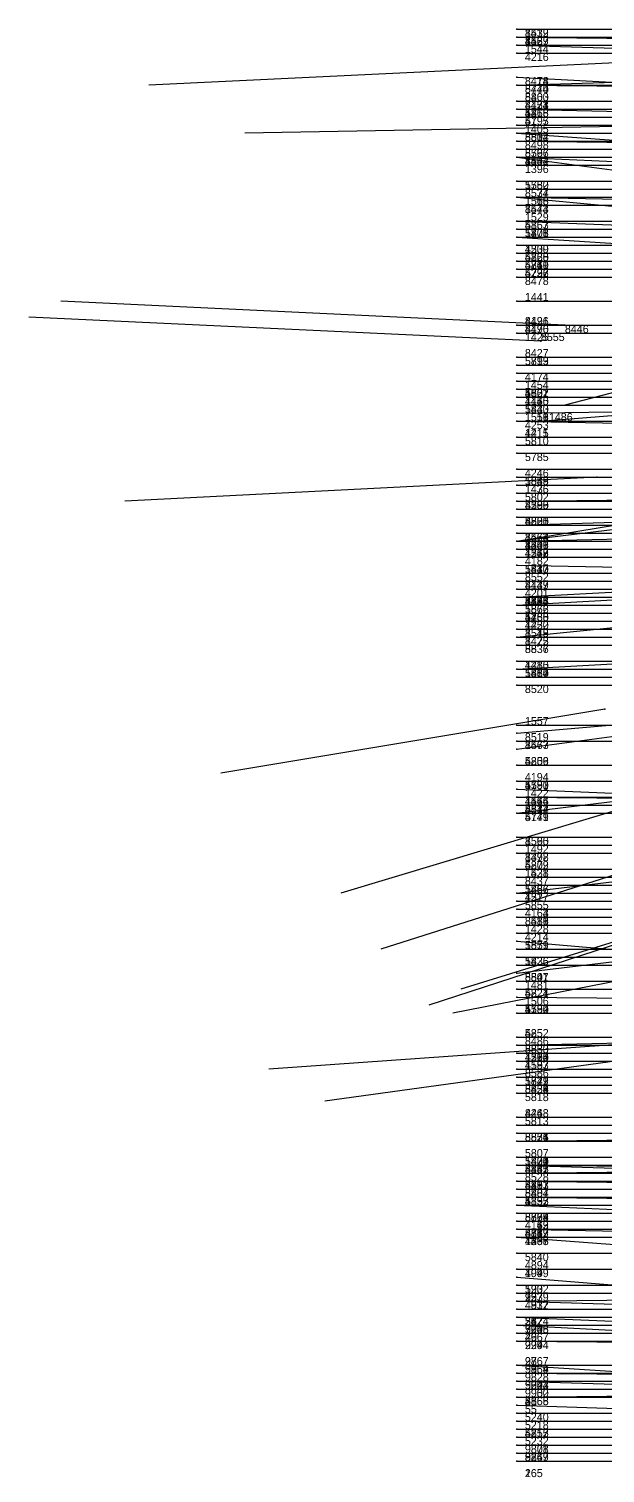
# Model space of a CAD drawing. Extents: x -0.07 to 1.1, y -0.07 to 1.1.
# Drawn here: x -0.061 to 0.011, y 0.2265 to 0.407 of the extents above; entities that cross this region are included whole.
import ezdxf

# ---------------------------------------------------------------- set-up
doc = ezdxf.new("R2010")
doc.units = 0
for name, color, linetype in [('Facilities', 3, 'CONTINUOUS'), ('Normals', 1, 'CONTINUOUS'), ('Source_points', 5, 'CONTINUOUS'), ('Text', 3, 'CONTINUOUS')]:
    doc.layers.add(name, color=color, linetype=linetype)

msp = doc.modelspace()

# ---------------------------------------------------------------- linework, layer by layer
at = {"layer": 'Facilities', "color": 3}
for p in [(0, 0.407, 0.138), (0, 0.406, 0.103), (0, 0.406, 0.991), (0, 0.405, 0.068), (0, 0.405, 0.113), (0, 0.405, 0.288), (0, 0.405, 0.857), (0, 0.404, 0.401), (0, 0.401, 0.976), (0, 0.4, 0.564), (0, 0.4, 0.953), (0, 0.4, 0.927), (0, 0.398, 0.277), (0, 0.398, 0.418), (0, 0.398, 0.711), (0, 0.398, 0.891), (0, 0.397, 0.74), (0, 0.397, 0.986), (0, 0.396, 0.248), (0, 0.396, 0.471), (0, 0.396, 0.488), (0, 0.395, 0.727), (0, 0.394, 0.054), (0, 0.394, 0.531), (0, 0.393, 0.623), (0, 0.393, 1), (0, 0.392, 0.793), (0, 0.391, 0.035), (0, 0.391, 0.579), (0, 0.391, 0.978), (0, 0.391, 0.818), (0, 0.39, 0.119), (0, 0.39, 0.438), (0, 0.388, 0.187), (0, 0.387, 0.561), (0, 0.387, 0.996), (0, 0.386, 0.006), (0, 0.386, 0.189), (0, 0.386, 0.931), (0, 0.385, 0.157), (0, 0.385, 0.776), (0, 0.383, 0.062), (0, 0.383, 0.264), (0, 0.383, 0.604), (0, 0.382, 0.637), (0, 0.382, 0.602), (0, 0.381, 0.037), (0, 0.381, 0.722), (0, 0.38, 0.227), (0, 0.379, 0.495), (0, 0.379, 0.396), (0, 0.378, 0.494), (0, 0.378, 0.377), (0, 0.378, 0.598), (0, 0.378, 0.752), (0, 0.378, 0.716), (0, 0.377, 0.488), (0, 0.377, 0.357), (0, 0.377, 0.562), (0, 0.376, 0.777), (0, 0.373, 0.199), (0, 0.37, 0.311), (0, 0.37, 0.355), (0, 0.37, 0.838), (0, 0.37, 0.797), (0, 0.369, 0.216), (0.006, 0.37, 1), (0.003, 0.368, 1), (0, 0.366, 0.739), (0, 0.366, 0.808), (0, 0.365, 0.681), (0, 0.364, 0.492), (0, 0.363, 0.239), (0, 0.362, 0.159), (0, 0.362, 0.547), (0, 0.361, 0.141), (0, 0.361, 0.392), (0, 0.361, 0.505), (0, 0.36, 0.402), (0, 0.36, 0.583), (0, 0.359, 0.017), (0, 0.358, 0.192), (0, 0.358, 0.078), (0, 0.358, 0.229), (0, 0.358, 0.475), (0.003, 0.358), (0, 0.356, 0.091), (0, 0.356, 0.375), (0, 0.355, 0.524), (0, 0.354, 0.576), (0, 0.352, 0.278), (0, 0.351, 0.18), (0.01, 0.351, 1), (0, 0.35, 0.216), (0, 0.35, 0.608), (0, 0.349, 0.177), (0, 0.348, 0.653), (0, 0.348, 0.925), (0, 0.347, 0.439), (0, 0.347, 0.475), (0, 0.346, 0.262), (0, 0.345, 0.599), (0, 0.345, 0.931), (0, 0.344, 0.875), (0, 0.343, 0.014), (0, 0.343, 0.019), (0, 0.343, 0.322), (0, 0.343, 0.969), (0, 0.342, 0.103), (0, 0.342, 0.346), (0, 0.342, 0.384), (0, 0.341, 0.408), (0, 0.341, 0.382), (0, 0.34, 0.068), (0, 0.339, 0.244), (0, 0.339, 0.698), (0, 0.338, 0.853), (0, 0.337, 0.258), (0, 0.337, 0.902), (0, 0.336, 0.05), (0, 0.336, 0.235), (0, 0.336, 0.278), (0, 0.336, 0.484), (0, 0.336, 0.598), (0, 0.336, 0.79), (0, 0.335, 0.034), (0, 0.335, 0.64), (0, 0.335, 0.645), (0, 0.335, 0.794), (0, 0.334, 0.476), (0, 0.333, 0.093), (0, 0.333, 0.245), (0, 0.333, 0.419), (0, 0.333, 0.707), (0, 0.332, 0.427), (0, 0.332, 0.793), (0, 0.331, 0.031), (0, 0.331, 0.173), (0, 0.33, 0.636), (0, 0.33, 0.876), (0, 0.33, 0.804), (0, 0.328, 0.321), (0, 0.327, 0.097), (0, 0.327, 0.042), (0, 0.327, 0.633), (0, 0.326, 0.204), (0, 0.325, 0.786), (0.011, 0.322, 1), (0, 0.32, 0.179), (0, 0.319, 0.95), (0, 0.318, 0.118), (0, 0.317, 0.964), (0, 0.315, 0.453), (0, 0.315, 0.65), (0, 0.313, 0.384), (0, 0.313, 0.427), (0, 0.313, 0.712), (0, 0.312, 0.05), (0, 0.311, 0.068), (0, 0.311, 0.348), (0, 0.31, 0.164), (0, 0.31, 0.098), (0, 0.31, 0.31), (0, 0.31, 0.676), (0, 0.309, 0.376), (0, 0.309, 0.561), (0, 0.309, 0.97), (0, 0.309, 0.789), (0, 0.306, 0.814), (0, 0.305, 0.134), (0, 0.304, 0.168), (0, 0.304, 0.179), (0, 0.304, 0.772), (0, 0.302, 0.368), (0, 0.302, 0.519), (0, 0.301, 0.094), (0, 0.301, 0.092), (0, 0.3, 0.839), (0, 0.299, 0.003), (0, 0.299, 0.7), (0, 0.298, 0.184), (0, 0.298, 0.449), (0, 0.297, 0.268), (0, 0.297, 0.641), (0, 0.296, 0.468), (0, 0.296, 0.831), (0, 0.296, 0.825), (0, 0.295, 0.249), (0, 0.295, 0.796), (0, 0.294, 0.282), (0, 0.293, 0.042), (0, 0.292, 0.55), (0, 0.291, 0.188), (0, 0.29, 0.627), (0, 0.289, 0.988), (0, 0.288, 0.136), (0, 0.288, 0.572), (0, 0.287, 0.439), (0, 0.287, 0.522), (0, 0.286, 0.064), (0, 0.285, 0.107), (0, 0.285, 0.447), (0, 0.284, 0.692), (0, 0.281, 0.479), (0, 0.281, 0.677), (0, 0.28, 0.887), (0, 0.28, 0.945), (0, 0.279, 0.062), (0, 0.279, 0.329), (0, 0.279, 0.399), (0, 0.279, 0.563), (0, 0.278, 0.402), (0, 0.277, 0.187), (0, 0.277, 0.441), (0, 0.276, 0.065), (0, 0.276, 0.822), (0, 0.275, 0.751), (0, 0.275, 0.617), (0, 0.275, 0.524), (0, 0.275, 0.622), (0, 0.274, 0.526), (0, 0.274, 0.619), (0, 0.274, 0.834), (0, 0.274, 0.891), (0, 0.271, 0.309), (0, 0.271, 0.885), (0, 0.27, 0.693), (0, 0.269, 0.607), (0, 0.268, 0.556), (0, 0.268, 0.937), (0, 0.266, 0.57), (0, 0.266, 0.65), (0, 0.265, 0.043), (0, 0.265, 0.068), (0, 0.265, 0.408), (0, 0.265, 0.596), (0, 0.265, 0.587), (0, 0.265, 0.884), (0, 0.264, 0.685), (0, 0.264, 0.953), (0, 0.263, 0.296), (0, 0.263, 0.34), (0, 0.263, 0.964), (0, 0.262, 0.55), (0, 0.261, 0.598), (0, 0.261, 0.594), (0, 0.261, 0.966), (0, 0.26, 0.033), (0, 0.26, 0.398), (0, 0.259, 0.56), (0, 0.259, 0.587), (0, 0.258, 0.483), (0, 0.258, 0.31), (0, 0.258, 0.291), (0, 0.258, 0.838), (0, 0.257, 0.637), (0, 0.257, 0.688), (0, 0.257, 0.916), (0, 0.256, 0.021), (0, 0.256, 0.2), (0, 0.256, 0.474), (0, 0.256, 0.433), (0, 0.254, 0.653), (0, 0.252, 0.459), (0, 0.252, 0.432), (0, 0.251, 0.008), (0, 0.25, 0.121), (0, 0.249, 0.191), (0, 0.249, 0.69), (0, 0.248, 0.045), (0, 0.248, 0.906), (0, 0.247, 0.31), (0, 0.247, 0.283), (0, 0.246, 0.05), (0, 0.246, 0.222), (0, 0.246, 0.147), (0, 0.245, 0.038), (0, 0.245, 0.712), (0, 0.245, 0.706), (0, 0.245, 0.876), (0, 0.244, 0.578), (0, 0.244, 0.806), (0, 0.243, 0.108), (0, 0.243, 0.083), (0, 0.243, 0.37), (0, 0.243, 0.928), (0, 0.24, 0.046), (0, 0.24, 0.779), (0, 0.239, 0.627), (0, 0.239, 0.916), (0, 0.239, 0.925), (0, 0.239, 0.803), (0, 0.238, 0.288), (0, 0.238, 0.754), (0, 0.238, 0.964), (0, 0.237, 0.901), (0, 0.236, 0.283), (0, 0.236, 0.747), (0, 0.236, 0.908), (0, 0.235, 0.038), (0, 0.234, 0.183), (0, 0.233, 0.615), (0, 0.232, 0.393), (0, 0.232, 0.557), (0, 0.232, 0.648), (0, 0.231, 0.569), (0, 0.23, 0.601), (0, 0.23, 0.766), (0, 0.23, 0.919), (0, 0.229, 0.84), (0, 0.228, 0.194), (0, 0.228, 0.717)]:
    msp.add_point(p, dxfattribs=at)
at = {"layer": 'Normals', "color": 1}
for p, q in [((0, 0.407, 0.138), (0.1, 0.407, 0.138)), ((0, 0.406, 0.103), (0.1, 0.406, 0.103)), ((0, 0.406, 0.991), (0.085, 0.405, 0.938)), ((0, 0.405, 0.068), (0.098, 0.402, 0.088)), ((0, 0.405, 0.113), (0.1, 0.405, 0.113)), ((0, 0.405, 0.288), (0.1, 0.405, 0.288)), ((0, 0.405, 0.857), (0.1, 0.405, 0.857)), ((0.017, 0.403, 1), (-0.046, 0.4, 1.078)), ((0, 0.404, 0.401), (0.1, 0.404, 0.401)), ((0, 0.4, 0.927), (0.099, 0.403, 0.916)), ((0, 0.401, 0.976), (0.093, 0.396, 0.938)), ((0, 0.4, 0.564), (0.1, 0.4, 0.564)), ((0, 0.4, 0.953), (0.097, 0.399, 0.928)), ((0, 0.398, 0.277), (0.1, 0.398, 0.277)), ((0, 0.398, 0.418), (0.1, 0.398, 0.418)), ((0, 0.398, 0.711), (0.1, 0.398, 0.711)), ((0, 0.398, 0.891), (0.1, 0.398, 0.891)), ((0, 0.397, 0.74), (0.1, 0.397, 0.74)), ((0, 0.397, 0.986), (0.084, 0.395, 0.932)), ((0, 0.396, 0.248), (0.1, 0.396, 0.248)), ((0, 0.396, 0.471), (0.1, 0.396, 0.471)), ((0, 0.396, 0.488), (0.1, 0.396, 0.488)), ((0.024, 0.395, 1), (-0.034, 0.394, 1.082)), ((0, 0.395, 0.727), (0.1, 0.395, 0.727)), ((0, 0.394, 0.054), (0.095, 0.387, 0.085)), ((0, 0.394, 0.531), (0.1, 0.394, 0.531)), ((0, 0.393, 0.623), (0.1, 0.393, 0.623)), ((0, 0.393, 1), (0.077, 0.392, 0.936)), ((0, 0.392, 0.793), (0.1, 0.392, 0.793)), ((0, 0.391, 0.035), (0.089, 0.379, 0.079)), ((0, 0.391, 0.579), (0.1, 0.391, 0.579)), ((0, 0.391, 0.978), (0.09, 0.387, 0.935)), ((0, 0.391, 0.818), (0.1, 0.391, 0.818)), ((0, 0.39, 0.119), (0.1, 0.39, 0.119)), ((0, 0.39, 0.438), (0.1, 0.39, 0.438)), ((0, 0.388, 0.187), (0.1, 0.388, 0.187)), ((0, 0.387, 0.561), (0.1, 0.387, 0.561)), ((0, 0.387, 0.996), (0.074, 0.387, 0.929)), ((0, 0.386, 0.006), (0.073, 0.379, 0.074)), ((0, 0.386, 0.189), (0.1, 0.386, 0.189)), ((0, 0.386, 0.931), (0.099, 0.384, 0.917)), ((0, 0.385, 0.157), (0.1, 0.385, 0.157)), ((0, 0.385, 0.776), (0.1, 0.385, 0.776)), ((0, 0.383, 0.062), (0.097, 0.379, 0.087)), ((0, 0.383, 0.264), (0.1, 0.383, 0.264)), ((0, 0.383, 0.604), (0.1, 0.383, 0.604)), ((0, 0.382, 0.637), (0.1, 0.382, 0.637)), ((0, 0.382, 0.602), (0.1, 0.382, 0.602)), ((0, 0.381, 0.037), (0.092, 0.375, 0.074)), ((0, 0.381, 0.722), (0.1, 0.381, 0.722)), ((0, 0.38, 0.227), (0.1, 0.38, 0.227)), ((0, 0.379, 0.495), (0.1, 0.379, 0.495)), ((0, 0.379, 0.396), (0.1, 0.379, 0.396)), ((0, 0.378, 0.494), (0.1, 0.378, 0.494)), ((0, 0.378, 0.377), (0.1, 0.378, 0.377)), ((0, 0.378, 0.598), (0.1, 0.378, 0.598)), ((0, 0.378, 0.752), (0.1, 0.378, 0.752)), ((0, 0.378, 0.716), (0.1, 0.378, 0.716)), ((0, 0.377, 0.488), (0.1, 0.377, 0.488)), ((0, 0.377, 0.357), (0.1, 0.377, 0.357)), ((0, 0.377, 0.562), (0.1, 0.377, 0.562)), ((0, 0.376, 0.777), (0.1, 0.376, 0.777)), ((0.006, 0.37, 1), (-0.057, 0.373, 1.078)), ((0, 0.373, 0.199), (0.1, 0.373, 0.199)), ((0.003, 0.368, 1), (-0.061, 0.371, 1.078)), ((0, 0.37, 0.311), (0.1, 0.37, 0.311)), ((0, 0.37, 0.355), (0.1, 0.37, 0.355)), ((0, 0.37, 0.838), (0.1, 0.37, 0.838)), ((0, 0.37, 0.797), (0.1, 0.37, 0.797)), ((0, 0.369, 0.216), (0.1, 0.369, 0.216)), ((0.037, 0.368, 1), (0.006, 0.36, 1.095)), ((0, 0.366, 0.739), (0.1, 0.366, 0.739)), ((0, 0.366, 0.808), (0.1, 0.366, 0.808)), ((0, 0.365, 0.681), (0.1, 0.365, 0.681)), ((0, 0.364, 0.492), (0.1, 0.364, 0.492)), ((0, 0.363, 0.239), (0.1, 0.363, 0.239)), ((0.003, 0.358), (0.068, 0.363, 0.076)), ((0, 0.362, 0.159), (0.1, 0.362, 0.159)), ((0, 0.362, 0.547), (0.1, 0.362, 0.547)), ((0, 0.361, 0.141), (0.1, 0.361, 0.141)), ((0, 0.361, 0.392), (0.1, 0.361, 0.392)), ((0, 0.361, 0.505), (0.1, 0.361, 0.505)), ((0, 0.359, 0.017), (0.081, 0.36, 0.076)), ((0, 0.36, 0.402), (0.1, 0.36, 0.402)), ((0, 0.36, 0.583), (0.1, 0.36, 0.583)), ((0, 0.358, 0.192), (0.1, 0.358, 0.192)), ((0, 0.358, 0.078), (0.099, 0.356, 0.089)), ((0, 0.358, 0.229), (0.1, 0.358, 0.229)), ((0, 0.358, 0.475), (0.1, 0.358, 0.475)), ((0, 0.343, 0.014), (0.08, 0.356, 0.073)), ((0, 0.356, 0.091), (0.1, 0.356, 0.091)), ((0, 0.356, 0.375), (0.1, 0.356, 0.375)), ((0, 0.355, 0.524), (0.1, 0.355, 0.524)), ((0, 0.354, 0.576), (0.1, 0.354, 0.576)), ((0, 0.343, 0.019), (0.082, 0.353, 0.076)), ((0.01, 0.351, 1), (-0.049, 0.348, 1.081)), ((0, 0.352, 0.278), (0.1, 0.352, 0.278)), ((0, 0.351, 0.18), (0.1, 0.351, 0.18)), ((0, 0.35, 0.216), (0.1, 0.35, 0.216)), ((0, 0.35, 0.608), (0.1, 0.35, 0.608)), ((0, 0.349, 0.177), (0.1, 0.349, 0.177)), ((0, 0.348, 0.925), (0.1, 0.349, 0.917)), ((0, 0.348, 0.653), (0.1, 0.348, 0.653)), ((0, 0.345, 0.931), (0.099, 0.348, 0.919)), ((0, 0.347, 0.439), (0.1, 0.347, 0.439)), ((0, 0.347, 0.475), (0.1, 0.347, 0.475)), ((0, 0.346, 0.262), (0.1, 0.346, 0.262)), ((0, 0.345, 0.599), (0.1, 0.345, 0.599)), ((0, 0.343, 0.969), (0.093, 0.345, 0.931)), ((0, 0.344, 0.875), (0.1, 0.344, 0.875)), ((0, 0.343, 0.322), (0.1, 0.343, 0.322)), ((0, 0.342, 0.103), (0.1, 0.342, 0.103)), ((0, 0.342, 0.346), (0.1, 0.342, 0.346)), ((0, 0.342, 0.384), (0.1, 0.342, 0.384)), ((0, 0.336, 0.05), (0.094, 0.341, 0.083)), ((0, 0.341, 0.408), (0.1, 0.341, 0.408)), ((0, 0.341, 0.382), (0.1, 0.341, 0.382)), ((0, 0.34, 0.068), (0.099, 0.338, 0.084)), ((0, 0.331, 0.031), (0.09, 0.34, 0.073)), ((0, 0.335, 0.034), (0.091, 0.34, 0.075)), ((0, 0.339, 0.244), (0.1, 0.339, 0.244)), ((0, 0.339, 0.698), (0.1, 0.339, 0.698)), ((0, 0.338, 0.853), (0.1, 0.338, 0.853)), ((0, 0.337, 0.258), (0.1, 0.337, 0.258)), ((0, 0.337, 0.902), (0.1, 0.337, 0.901)), ((0, 0.336, 0.235), (0.1, 0.336, 0.235)), ((0, 0.336, 0.278), (0.1, 0.336, 0.278)), ((0, 0.336, 0.484), (0.1, 0.336, 0.484)), ((0, 0.336, 0.598), (0.1, 0.336, 0.598)), ((0, 0.336, 0.79), (0.1, 0.336, 0.79)), ((0, 0.335, 0.64), (0.1, 0.335, 0.64)), ((0, 0.335, 0.645), (0.1, 0.335, 0.645)), ((0, 0.335, 0.794), (0.1, 0.335, 0.794)), ((0, 0.334, 0.476), (0.1, 0.334, 0.476)), ((0, 0.333, 0.093), (0.1, 0.333, 0.093)), ((0, 0.333, 0.245), (0.1, 0.333, 0.245)), ((0, 0.333, 0.419), (0.1, 0.333, 0.419)), ((0, 0.333, 0.707), (0.1, 0.333, 0.707)), ((0, 0.327, 0.042), (0.092, 0.332, 0.081)), ((0, 0.332, 0.427), (0.1, 0.332, 0.427)), ((0, 0.332, 0.793), (0.1, 0.332, 0.793)), ((0, 0.331, 0.173), (0.1, 0.331, 0.173)), ((0, 0.33, 0.636), (0.1, 0.33, 0.636)), ((0, 0.33, 0.876), (0.1, 0.33, 0.876)), ((0, 0.33, 0.804), (0.1, 0.33, 0.804)), ((0, 0.317, 0.964), (0.091, 0.329, 0.924)), ((0, 0.328, 0.321), (0.1, 0.328, 0.321)), ((0, 0.327, 0.097), (0.1, 0.327, 0.097)), ((0, 0.327, 0.633), (0.1, 0.327, 0.633)), ((0, 0.319, 0.95), (0.095, 0.327, 0.921)), ((0, 0.326, 0.204), (0.1, 0.326, 0.204)), ((0, 0.325, 0.786), (0.1, 0.325, 0.786)), ((0.011, 0.322, 1), (-0.037, 0.314, 1.088)), ((0, 0.32, 0.179), (0.1, 0.32, 0.179)), ((0, 0.309, 0.97), (0.09, 0.32, 0.927)), ((0, 0.318, 0.118), (0.1, 0.318, 0.118)), ((0, 0.315, 0.453), (0.1, 0.315, 0.453)), ((0, 0.315, 0.65), (0.1, 0.315, 0.65)), ((0, 0.313, 0.384), (0.1, 0.313, 0.384)), ((0, 0.313, 0.427), (0.1, 0.313, 0.427)), ((0, 0.313, 0.712), (0.1, 0.313, 0.712)), ((0.018, 0.311, 1), (-0.022, 0.299, 1.091)), ((0, 0.312, 0.05), (0.095, 0.308, 0.081)), ((0, 0.311, 0.068), (0.099, 0.31, 0.084)), ((0, 0.311, 0.348), (0.1, 0.311, 0.348)), ((0, 0.31, 0.164), (0.1, 0.31, 0.164)), ((0, 0.31, 0.098), (0.1, 0.31, 0.098)), ((0, 0.31, 0.31), (0.1, 0.31, 0.31)), ((0, 0.31, 0.676), (0.1, 0.31, 0.676)), ((0, 0.309, 0.376), (0.1, 0.309, 0.376)), ((0, 0.309, 0.561), (0.1, 0.309, 0.561)), ((0, 0.309, 0.789), (0.1, 0.309, 0.789)), ((0, 0.299, 0.003), (0.068, 0.307, 0.076)), ((0, 0.306, 0.814), (0.1, 0.306, 0.814)), ((0.024, 0.305, 1), (-0.017, 0.292, 1.091)), ((0, 0.305, 0.134), (0.1, 0.305, 0.134)), ((0, 0.304, 0.168), (0.1, 0.304, 0.168)), ((0, 0.304, 0.179), (0.1, 0.304, 0.179)), ((0, 0.304, 0.772), (0.1, 0.304, 0.772)), ((0, 0.302, 0.368), (0.1, 0.302, 0.368)), ((0, 0.302, 0.519), (0.1, 0.302, 0.519)), ((0, 0.301, 0.094), (0.1, 0.301, 0.094)), ((0, 0.301, 0.092), (0.1, 0.301, 0.092)), ((0, 0.3, 0.839), (0.1, 0.3, 0.839)), ((0.029, 0.298, 1), (-0.011, 0.285, 1.09)), ((0.032, 0.299, 1), (-0.007, 0.287, 1.092)), ((0, 0.299, 0.7), (0.1, 0.299, 0.7)), ((0, 0.289, 0.988), (0.085, 0.299, 0.936)), ((0, 0.298, 0.184), (0.1, 0.298, 0.184)), ((0, 0.298, 0.449), (0.1, 0.298, 0.449)), ((0, 0.297, 0.268), (0.1, 0.297, 0.268)), ((0, 0.297, 0.641), (0.1, 0.297, 0.641)), ((0, 0.296, 0.468), (0.1, 0.296, 0.468)), ((0, 0.296, 0.831), (0.1, 0.296, 0.831)), ((0, 0.296, 0.825), (0.1, 0.296, 0.825)), ((0, 0.295, 0.249), (0.1, 0.295, 0.249)), ((0, 0.295, 0.796), (0.1, 0.295, 0.796)), ((0, 0.294, 0.282), (0.1, 0.294, 0.282)), ((0, 0.293, 0.042), (0.092, 0.285, 0.081)), ((0.033, 0.292, 1), (-0.008, 0.284, 1.091)), ((0, 0.292, 0.55), (0.1, 0.292, 0.55)), ((0, 0.291, 0.188), (0.1, 0.291, 0.188)), ((0, 0.29, 0.627), (0.1, 0.29, 0.627)), ((0, 0.288, 0.136), (0.1, 0.288, 0.136)), ((0, 0.288, 0.572), (0.1, 0.288, 0.572)), ((0, 0.287, 0.439), (0.1, 0.287, 0.439)), ((0, 0.287, 0.522), (0.1, 0.287, 0.522)), ((0, 0.286, 0.064), (0.099, 0.285, 0.077)), ((0, 0.285, 0.107), (0.1, 0.285, 0.107)), ((0, 0.285, 0.447), (0.1, 0.285, 0.447)), ((0, 0.284, 0.692), (0.1, 0.284, 0.692)), ((0, 0.28, 0.945), (0.096, 0.282, 0.916)), ((0.026, 0.281, 1), (-0.031, 0.277, 1.082)), ((0.027, 0.28, 1), (-0.024, 0.273, 1.086)), ((0, 0.281, 0.479), (0.1, 0.281, 0.479)), ((0, 0.281, 0.677), (0.1, 0.281, 0.677)), ((0, 0.28, 0.887), (0.1, 0.28, 0.887)), ((0, 0.279, 0.062), (0.099, 0.279, 0.073)), ((0, 0.279, 0.329), (0.1, 0.279, 0.329)), ((0, 0.279, 0.399), (0.1, 0.279, 0.399)), ((0, 0.279, 0.563), (0.1, 0.279, 0.563)), ((0, 0.278, 0.402), (0.1, 0.278, 0.402)), ((0, 0.277, 0.187), (0.1, 0.277, 0.187)), ((0, 0.277, 0.441), (0.1, 0.277, 0.441)), ((0, 0.276, 0.065), (0.099, 0.276, 0.08)), ((0, 0.276, 0.822), (0.1, 0.276, 0.822)), ((0, 0.275, 0.751), (0.1, 0.275, 0.751)), ((0, 0.275, 0.617), (0.1, 0.275, 0.617)), ((0, 0.275, 0.524), (0.1, 0.275, 0.524)), ((0, 0.275, 0.622), (0.1, 0.275, 0.622)), ((0, 0.274, 0.526), (0.1, 0.274, 0.526)), ((0, 0.274, 0.619), (0.1, 0.274, 0.619)), ((0, 0.274, 0.834), (0.1, 0.274, 0.834)), ((0, 0.274, 0.891), (0.1, 0.274, 0.891)), ((0, 0.271, 0.309), (0.1, 0.271, 0.309)), ((0, 0.271, 0.885), (0.1, 0.271, 0.885)), ((0, 0.27, 0.693), (0.1, 0.27, 0.693)), ((0, 0.269, 0.607), (0.1, 0.269, 0.607)), ((0, 0.268, 0.937), (0.096, 0.269, 0.911)), ((0, 0.268, 0.556), (0.1, 0.268, 0.556)), ((0, 0.266, 0.57), (0.1, 0.266, 0.57)), ((0, 0.266, 0.65), (0.1, 0.266, 0.65)), ((0, 0.265, 0.043), (0.094, 0.262, 0.078)), ((0, 0.265, 0.068), (0.099, 0.264, 0.078)), ((0, 0.265, 0.408), (0.1, 0.265, 0.408)), ((0, 0.265, 0.596), (0.1, 0.265, 0.596)), ((0, 0.265, 0.587), (0.1, 0.265, 0.587)), ((0, 0.265, 0.884), (0.1, 0.265, 0.884)), ((0, 0.264, 0.953), (0.096, 0.265, 0.925)), ((0, 0.264, 0.685), (0.1, 0.264, 0.685)), ((0, 0.263, 0.296), (0.1, 0.263, 0.296)), ((0, 0.263, 0.34), (0.1, 0.263, 0.34)), ((0, 0.263, 0.964), (0.095, 0.262, 0.933)), ((0, 0.262, 0.55), (0.1, 0.262, 0.55)), ((0, 0.261, 0.598), (0.1, 0.261, 0.598)), ((0, 0.261, 0.594), (0.1, 0.261, 0.594)), ((0, 0.261, 0.966), (0.095, 0.26, 0.935)), ((0, 0.26, 0.033), (0.091, 0.256, 0.075)), ((0, 0.26, 0.398), (0.1, 0.26, 0.398)), ((0, 0.259, 0.56), (0.1, 0.259, 0.56)), ((0, 0.259, 0.587), (0.1, 0.259, 0.587)), ((0, 0.258, 0.483), (0.1, 0.258, 0.483)), ((0, 0.258, 0.31), (0.1, 0.258, 0.31)), ((0, 0.258, 0.291), (0.1, 0.258, 0.291)), ((0, 0.258, 0.838), (0.1, 0.258, 0.838)), ((0, 0.257, 0.637), (0.1, 0.257, 0.637)), ((0, 0.257, 0.688), (0.1, 0.257, 0.688)), ((0, 0.257, 0.916), (0.1, 0.255, 0.909)), ((0, 0.256, 0.021), (0.078, 0.25, 0.083)), ((0, 0.256, 0.2), (0.1, 0.256, 0.2)), ((0, 0.256, 0.474), (0.1, 0.256, 0.474)), ((0, 0.256, 0.433), (0.1, 0.256, 0.433)), ((0, 0.254, 0.653), (0.1, 0.254, 0.653)), ((0, 0.252, 0.459), (0.1, 0.252, 0.459)), ((0, 0.252, 0.432), (0.1, 0.252, 0.432)), ((0, 0.251, 0.008), (0.075, 0.245, 0.074)), ((0, 0.25, 0.121), (0.1, 0.25, 0.121)), ((0, 0.249, 0.191), (0.1, 0.249, 0.191)), ((0, 0.249, 0.69), (0.1, 0.249, 0.69)), ((0, 0.248, 0.906), (0.1, 0.249, 0.904)), ((0, 0.248, 0.045), (0.094, 0.245, 0.078)), ((0, 0.247, 0.31), (0.1, 0.247, 0.31)), ((0, 0.247, 0.283), (0.1, 0.247, 0.283)), ((0, 0.246, 0.05), (0.096, 0.242, 0.077)), ((0, 0.246, 0.222), (0.1, 0.246, 0.222)), ((0, 0.246, 0.147), (0.1, 0.246, 0.147)), ((0, 0.245, 0.038), (0.094, 0.24, 0.072)), ((0, 0.245, 0.712), (0.1, 0.245, 0.712)), ((0, 0.245, 0.706), (0.1, 0.245, 0.706)), ((0, 0.245, 0.876), (0.1, 0.245, 0.876)), ((0, 0.244, 0.578), (0.1, 0.244, 0.578)), ((0, 0.244, 0.806), (0.1, 0.244, 0.806)), ((0, 0.243, 0.108), (0.1, 0.243, 0.108)), ((0, 0.243, 0.083), (0.1, 0.243, 0.088)), ((0, 0.243, 0.37), (0.1, 0.243, 0.37)), ((0, 0.243, 0.928), (0.099, 0.242, 0.912)), ((0, 0.24, 0.046), (0.095, 0.234, 0.078)), ((0, 0.24, 0.779), (0.1, 0.24, 0.779)), ((0, 0.239, 0.627), (0.1, 0.239, 0.627)), ((0, 0.239, 0.916), (0.1, 0.238, 0.911)), ((0, 0.239, 0.925), (0.099, 0.239, 0.914)), ((0, 0.239, 0.803), (0.1, 0.239, 0.803)), ((0, 0.238, 0.288), (0.1, 0.238, 0.288)), ((0, 0.238, 0.754), (0.1, 0.238, 0.754)), ((0, 0.238, 0.964), (0.094, 0.235, 0.932)), ((0, 0.236, 0.908), (0.1, 0.237, 0.906)), ((0, 0.237, 0.901), (0.1, 0.237, 0.899)), ((0, 0.236, 0.283), (0.1, 0.236, 0.283)), ((0, 0.236, 0.747), (0.1, 0.236, 0.747)), ((0, 0.235, 0.038), (0.092, 0.232, 0.078)), ((0, 0.234, 0.183), (0.1, 0.234, 0.183)), ((0, 0.233, 0.615), (0.1, 0.233, 0.615)), ((0, 0.232, 0.393), (0.1, 0.232, 0.393)), ((0, 0.232, 0.557), (0.1, 0.232, 0.557)), ((0, 0.232, 0.648), (0.1, 0.232, 0.648)), ((0, 0.231, 0.569), (0.1, 0.231, 0.569)), ((0, 0.23, 0.601), (0.1, 0.23, 0.601)), ((0, 0.23, 0.766), (0.1, 0.23, 0.766)), ((0, 0.23, 0.919), (0.1, 0.23, 0.91)), ((0, 0.229, 0.84), (0.1, 0.229, 0.84)), ((0, 0.228, 0.194), (0.1, 0.228, 0.194)), ((0, 0.228, 0.717), (0.1, 0.228, 0.717))]:
    msp.add_line(p, q, dxfattribs=at)
at = {"layer": 'Source_points', "color": 5}
for p in [(0, 0.407, 0.138), (0, 0.406, 0.103), (0, 0.406, 0.991), (0, 0.405, 0.068), (0, 0.405, 0.113), (0, 0.405, 0.288), (0, 0.405, 0.857), (0, 0.404, 0.401), (0, 0.401, 0.976), (0, 0.4, 0.564), (0, 0.4, 0.953), (0, 0.4, 0.927), (0, 0.398, 0.277), (0, 0.398, 0.418), (0, 0.398, 0.711), (0, 0.398, 0.891), (0, 0.397, 0.74), (0, 0.397, 0.986), (0, 0.396, 0.248), (0, 0.396, 0.471), (0, 0.396, 0.488), (0, 0.395, 0.727), (0, 0.394, 0.054), (0, 0.394, 0.531), (0, 0.393, 0.623), (0, 0.393, 1), (0, 0.392, 0.793), (0, 0.391, 0.035), (0, 0.391, 0.579), (0, 0.391, 0.978), (0, 0.391, 0.818), (0, 0.39, 0.119), (0, 0.39, 0.438), (0, 0.388, 0.187), (0, 0.387, 0.561), (0, 0.387, 0.996), (0, 0.386, 0.006), (0, 0.386, 0.189), (0, 0.386, 0.931), (0, 0.385, 0.157), (0, 0.385, 0.776), (0, 0.383, 0.062), (0, 0.383, 0.264), (0, 0.383, 0.604), (0, 0.382, 0.637), (0, 0.382, 0.602), (0, 0.381, 0.037), (0, 0.381, 0.722), (0, 0.38, 0.227), (0, 0.379, 0.495), (0, 0.379, 0.396), (0, 0.378, 0.494), (0, 0.378, 0.377), (0, 0.378, 0.598), (0, 0.378, 0.752), (0, 0.378, 0.716), (0, 0.377, 0.488), (0, 0.377, 0.357), (0, 0.377, 0.562), (0, 0.376, 0.777), (0, 0.373, 0.199), (0, 0.37, 0.311), (0, 0.37, 0.355), (0, 0.37, 0.838), (0, 0.37, 0.797), (0, 0.369, 0.216), (0.006, 0.37, 1), (0.003, 0.368, 1), (0, 0.366, 0.739), (0, 0.366, 0.808), (0, 0.365, 0.681), (0, 0.364, 0.492), (0, 0.363, 0.239), (0, 0.362, 0.159), (0, 0.362, 0.547), (0, 0.361, 0.141), (0, 0.361, 0.392), (0, 0.361, 0.505), (0, 0.36, 0.402), (0, 0.36, 0.583), (0, 0.359, 0.017), (0, 0.358, 0.192), (0, 0.358, 0.078), (0, 0.358, 0.229), (0, 0.358, 0.475), (0.003, 0.358), (0, 0.356, 0.091), (0, 0.356, 0.375), (0, 0.355, 0.524), (0, 0.354, 0.576), (0, 0.352, 0.278), (0, 0.351, 0.18), (0.01, 0.351, 1), (0, 0.35, 0.216), (0, 0.35, 0.608), (0, 0.349, 0.177), (0, 0.348, 0.653), (0, 0.348, 0.925), (0, 0.347, 0.439), (0, 0.347, 0.475), (0, 0.346, 0.262), (0, 0.345, 0.599), (0, 0.345, 0.931), (0, 0.344, 0.875), (0, 0.343, 0.014), (0, 0.343, 0.019), (0, 0.343, 0.322), (0, 0.343, 0.969), (0, 0.342, 0.103), (0, 0.342, 0.346), (0, 0.342, 0.384), (0, 0.341, 0.408), (0, 0.341, 0.382), (0, 0.34, 0.068), (0, 0.339, 0.244), (0, 0.339, 0.698), (0, 0.338, 0.853), (0, 0.337, 0.258), (0, 0.337, 0.902), (0, 0.336, 0.05), (0, 0.336, 0.235), (0, 0.336, 0.278), (0, 0.336, 0.484), (0, 0.336, 0.598), (0, 0.336, 0.79), (0, 0.335, 0.034), (0, 0.335, 0.64), (0, 0.335, 0.645), (0, 0.335, 0.794), (0, 0.334, 0.476), (0, 0.333, 0.093), (0, 0.333, 0.245), (0, 0.333, 0.419), (0, 0.333, 0.707), (0, 0.332, 0.427), (0, 0.332, 0.793), (0, 0.331, 0.031), (0, 0.331, 0.173), (0, 0.33, 0.636), (0, 0.33, 0.876), (0, 0.33, 0.804), (0, 0.328, 0.321), (0, 0.327, 0.097), (0, 0.327, 0.042), (0, 0.327, 0.633), (0, 0.326, 0.204), (0, 0.325, 0.786), (0.011, 0.322, 1), (0, 0.32, 0.179), (0, 0.319, 0.95), (0, 0.318, 0.118), (0, 0.317, 0.964), (0, 0.315, 0.453), (0, 0.315, 0.65), (0, 0.313, 0.384), (0, 0.313, 0.427), (0, 0.313, 0.712), (0, 0.312, 0.05), (0, 0.311, 0.068), (0, 0.311, 0.348), (0, 0.31, 0.164), (0, 0.31, 0.098), (0, 0.31, 0.31), (0, 0.31, 0.676), (0, 0.309, 0.376), (0, 0.309, 0.561), (0, 0.309, 0.97), (0, 0.309, 0.789), (0, 0.306, 0.814), (0, 0.305, 0.134), (0, 0.304, 0.168), (0, 0.304, 0.179), (0, 0.304, 0.772), (0, 0.302, 0.368), (0, 0.302, 0.519), (0, 0.301, 0.094), (0, 0.301, 0.092), (0, 0.3, 0.839), (0, 0.299, 0.003), (0, 0.299, 0.7), (0, 0.298, 0.184), (0, 0.298, 0.449), (0, 0.297, 0.268), (0, 0.297, 0.641), (0, 0.296, 0.468), (0, 0.296, 0.831), (0, 0.296, 0.825), (0, 0.295, 0.249), (0, 0.295, 0.796), (0, 0.294, 0.282), (0, 0.293, 0.042), (0, 0.292, 0.55), (0, 0.291, 0.188), (0, 0.29, 0.627), (0, 0.289, 0.988), (0, 0.288, 0.136), (0, 0.288, 0.572), (0, 0.287, 0.439), (0, 0.287, 0.522), (0, 0.286, 0.064), (0, 0.285, 0.107), (0, 0.285, 0.447), (0, 0.284, 0.692), (0, 0.281, 0.479), (0, 0.281, 0.677), (0, 0.28, 0.887), (0, 0.28, 0.945), (0, 0.279, 0.062), (0, 0.279, 0.329), (0, 0.279, 0.399), (0, 0.279, 0.563), (0, 0.278, 0.402), (0, 0.277, 0.187), (0, 0.277, 0.441), (0, 0.276, 0.065), (0, 0.276, 0.822), (0, 0.275, 0.751), (0, 0.275, 0.617), (0, 0.275, 0.524), (0, 0.275, 0.622), (0, 0.274, 0.526), (0, 0.274, 0.619), (0, 0.274, 0.834), (0, 0.274, 0.891), (0, 0.271, 0.309), (0, 0.271, 0.885), (0, 0.27, 0.693), (0, 0.269, 0.607), (0, 0.268, 0.556), (0, 0.268, 0.937), (0, 0.266, 0.57), (0, 0.266, 0.65), (0, 0.265, 0.043), (0, 0.265, 0.068), (0, 0.265, 0.408), (0, 0.265, 0.596), (0, 0.265, 0.587), (0, 0.265, 0.884), (0, 0.264, 0.685), (0, 0.264, 0.953), (0, 0.263, 0.296), (0, 0.263, 0.34), (0, 0.263, 0.964), (0, 0.262, 0.55), (0, 0.261, 0.598), (0, 0.261, 0.594), (0, 0.261, 0.966), (0, 0.26, 0.033), (0, 0.26, 0.398), (0, 0.259, 0.56), (0, 0.259, 0.587), (0, 0.258, 0.483), (0, 0.258, 0.31), (0, 0.258, 0.291), (0, 0.258, 0.838), (0, 0.257, 0.637), (0, 0.257, 0.688), (0, 0.257, 0.916), (0, 0.256, 0.021), (0, 0.256, 0.2), (0, 0.256, 0.474), (0, 0.256, 0.433), (0, 0.254, 0.653), (0, 0.252, 0.459), (0, 0.252, 0.432), (0, 0.251, 0.008), (0, 0.25, 0.121), (0, 0.249, 0.191), (0, 0.249, 0.69), (0, 0.248, 0.045), (0, 0.248, 0.906), (0, 0.247, 0.31), (0, 0.247, 0.283), (0, 0.246, 0.05), (0, 0.246, 0.222), (0, 0.246, 0.147), (0, 0.245, 0.038), (0, 0.245, 0.712), (0, 0.245, 0.706), (0, 0.245, 0.876), (0, 0.244, 0.578), (0, 0.244, 0.806), (0, 0.243, 0.108), (0, 0.243, 0.083), (0, 0.243, 0.37), (0, 0.243, 0.928), (0, 0.24, 0.046), (0, 0.24, 0.779), (0, 0.239, 0.627), (0, 0.239, 0.916), (0, 0.239, 0.925), (0, 0.239, 0.803), (0, 0.238, 0.288), (0, 0.238, 0.754), (0, 0.238, 0.964), (0, 0.237, 0.901), (0, 0.236, 0.283), (0, 0.236, 0.747), (0, 0.236, 0.908), (0, 0.235, 0.038), (0, 0.234, 0.183), (0, 0.233, 0.615), (0, 0.232, 0.393), (0, 0.232, 0.557), (0, 0.232, 0.648), (0, 0.231, 0.569), (0, 0.23, 0.601), (0, 0.23, 0.766), (0, 0.23, 0.919), (0, 0.229, 0.84), (0, 0.228, 0.194), (0, 0.228, 0.717)]:
    msp.add_point(p, dxfattribs=at)

# ---------------------------------------------------------------- texts
at = {"layer": 'Text', "color": 3}
for s, p in [('8539', (0.001, 0.406, 0.991)), ('1412', (0.001, 0.406, 0.138)), ('4159', (0.001, 0.405, 0.288)), ('8469', (0.001, 0.405, 0.857)), ('1429', (0.001, 0.405, 0.068)), ('1537', (0.001, 0.405, 0.103)), ('1544', (0.001, 0.404, 0.113)), ('4216', (0.001, 0.403, 0.401)), ('8418', (0.001, 0.4, 0.976)), ('8474', (0.001, 0.4, 0.927)), ('5774', (0.001, 0.399, 0.564)), ('5803', (0.001, 0.398, 0.711)), ('8440', (0.001, 0.399, 0.953)), ('8460', (0.001, 0.398, 0.891)), ('4154', (0.001, 0.397, 0.277)), ('4171', (0.001, 0.397, 0.418)), ('8423', (0.001, 0.397, 0.986)), ('4218', (0.001, 0.396, 0.488)), ('4197', (0.001, 0.395, 0.471)), ('5868', (0.001, 0.396, 0.74)), ('5795', (0.001, 0.395, 0.727)), ('1416', (0.001, 0.396, 0.248)), ('5804', (0.001, 0.393, 0.531)), ('5832', (0.001, 0.393, 0.623)), ('8512', (0.001, 0.393, 1)), ('1405', (0.001, 0.394, 0.054)), ('5796', (0.001, 0.391, 0.579)), ('8498', (0.001, 0.392, 0.793)), ('8567', (0.001, 0.391, 0.818)), ('4142', (0.001, 0.39, 0.438)), ('8484', (0.001, 0.39, 0.978)), ('1552', (0.001, 0.39, 0.035)), ('1396', (0.001, 0.389, 0.119)), ('5782', (0.001, 0.387, 0.561)), ('8534', (0.001, 0.386, 0.931)), ('8577', (0.001, 0.386, 0.996)), ('1550', (0.001, 0.387, 0.187)), ('8543', (0.001, 0.384, 0.776)), ('1516', (0.001, 0.385, 0.006)), ('1568', (0.001, 0.385, 0.189)), ('1474', (0.001, 0.384, 0.157)), ('4157', (0.001, 0.382, 0.264)), ('5863', (0.001, 0.382, 0.604)), ('1529', (0.001, 0.383, 0.062)), ('5808', (0.001, 0.381, 0.637)), ('5873', (0.001, 0.381, 0.602)), ('5771', (0.001, 0.381, 0.722)), ('1406', (0.001, 0.381, 0.037)), ('4239', (0.001, 0.379, 0.396)), ('1500', (0.001, 0.379, 0.227)), ('4158', (0.001, 0.378, 0.495)), ('4225', (0.001, 0.378, 0.494)), ('4240', (0.001, 0.377, 0.377)), ('5860', (0.001, 0.378, 0.716)), ('5769', (0.001, 0.377, 0.598)), ('5811', (0.001, 0.377, 0.752)), ('4226', (0.001, 0.376, 0.488)), ('4232', (0.001, 0.376, 0.357)), ('5797', (0.001, 0.376, 0.562)), ('8478', (0.001, 0.375, 0.777)), ('1441', (0.001, 0.373, 0.199)), ('4196', (0.001, 0.37, 0.355)), ('8421', (0.001, 0.37, 0.838)), ('4176', (0.001, 0.369, 0.311)), ('8490', (0.001, 0.369, 0.797)), ('1425', (0.001, 0.368, 0.216)), ('8555', (0.003, 0.368, 1)), ('8446', (0.006, 0.369, 1)), ('8427', (0.001, 0.366, 0.808)), ('5793', (0.001, 0.365, 0.681)), ('5819', (0.001, 0.365, 0.739)), ('4174', (0.001, 0.363, 0.492)), ('1454', (0.001, 0.362, 0.239)), ('4161', (0.001, 0.361, 0.392)), ('5827', (0.001, 0.361, 0.547)), ('1602', (0.001, 0.361, 0.159)), ('4150', (0.001, 0.36, 0.402)), ('4170', (0.001, 0.36, 0.505)), ('5843', (0.001, 0.359, 0.583)), ('1445', (0.001, 0.36, 0.141)), ('1430', (0.001, 0.359, 0.017)), ('4253', (0.001, 0.357, 0.475)), ('1519', (0.001, 0.358, 0.192)), ('1556', (0.001, 0.358, 0.229)), ('1551', (0.001, 0.358, 0.078)), ('1486', (0.004, 0.358)), ('4211', (0.001, 0.356, 0.375)), ('5810', (0.001, 0.355, 0.524)), ('1415', (0.001, 0.356, 0.091)), ('5785', (0.001, 0.353, 0.576)), ('4246', (0.001, 0.351, 0.278)), ('5849', (0.001, 0.35, 0.608)), ('1588', (0.001, 0.35, 0.18)), ('5802', (0.001, 0.348, 0.653)), ('1435', (0.001, 0.349, 0.177)), ('1476', (0.001, 0.349, 0.216)), ('4199', (0.001, 0.347, 0.439)), ('4205', (0.001, 0.347, 0.475)), ('8580', (0.001, 0.347, 0.925)), ('4200', (0.001, 0.345, 0.262)), ('5885', (0.001, 0.345, 0.599)), ('8521', (0.001, 0.345, 0.931)), ('4236', (0.001, 0.342, 0.322)), ('8464', (0.001, 0.343, 0.875)), ('8541', (0.001, 0.342, 0.969)), ('1573', (0.001, 0.343, 0.019)), ('1409', (0.001, 0.342, 0.014)), ('4168', (0.001, 0.341, 0.346)), ('4247', (0.001, 0.341, 0.384)), ('4259', (0.001, 0.341, 0.382)), ('1572', (0.001, 0.341, 0.103)), ('4182', (0.001, 0.34, 0.408)), ('5847', (0.001, 0.339, 0.698)), ('1410', (0.001, 0.339, 0.068)), ('1533', (0.001, 0.339, 0.244)), ('4139', (0.001, 0.337, 0.258)), ('8552', (0.001, 0.338, 0.853)), ('8447', (0.001, 0.337, 0.902)), ('4201', (0.001, 0.336, 0.484)), ('4145', (0.001, 0.335, 0.278)), ('5783', (0.001, 0.335, 0.64)), ('5844', (0.001, 0.335, 0.598)), ('8495', (0.001, 0.335, 0.794)), ('8568', (0.001, 0.335, 0.79)), ('1394', (0.001, 0.335, 0.05)), ('1536', (0.001, 0.335, 0.235)), ('4260', (0.001, 0.333, 0.419)), ('4155', (0.001, 0.333, 0.476)), ('5876', (0.001, 0.334, 0.645)), ('5788', (0.001, 0.333, 0.707)), ('1562', (0.001, 0.334, 0.034)), ('1468', (0.001, 0.333, 0.245)), ('4222', (0.001, 0.332, 0.427)), ('1450', (0.001, 0.332, 0.093)), ('8518', (0.001, 0.331, 0.793)), ('8422', (0.001, 0.33, 0.876)), ('1549', (0.001, 0.331, 0.173)), ('1475', (0.001, 0.33, 0.031)), ('5836', (0.001, 0.329, 0.636)), ('8537', (0.001, 0.329, 0.804)), ('4210', (0.001, 0.327, 0.321)), ('5814', (0.001, 0.326, 0.633)), ('1485', (0.001, 0.327, 0.042)), ('1480', (0.001, 0.326, 0.097)), ('1567', (0.001, 0.326, 0.204)), ('8520', (0.001, 0.324, 0.786)), ('1557', (0.001, 0.32, 0.179)), ('8519', (0.001, 0.318, 0.95)), ('8563', (0.001, 0.317, 0.964)), ('1477', (0.001, 0.317, 0.118)), ('4209', (0.001, 0.315, 0.453)), ('5856', (0.001, 0.315, 0.65)), ('4194', (0.001, 0.313, 0.427)), ('4180', (0.001, 0.312, 0.384)), ('5791', (0.001, 0.312, 0.712)), ('1583', (0.001, 0.312, 0.05)), ('4166', (0.001, 0.31, 0.348)), ('1422', (0.001, 0.311, 0.068)), ('1446', (0.001, 0.31, 0.164)), ('1574', (0.001, 0.31, 0.098)), ('4172', (0.001, 0.309, 0.31)), ('4141', (0.001, 0.308, 0.376)), ('5834', (0.001, 0.309, 0.676)), ('5779', (0.001, 0.308, 0.561)), ('8517', (0.001, 0.309, 0.97)), ('8544', (0.001, 0.309, 0.789)), ('8565', (0.001, 0.305, 0.814)), ('1590', (0.001, 0.305, 0.134)), ('8472', (0.001, 0.303, 0.772)), ('1492', (0.001, 0.304, 0.179)), ('1398', (0.001, 0.303, 0.168)), ('4202', (0.001, 0.302, 0.368)), ('5879', (0.001, 0.302, 0.519)), ('1421', (0.001, 0.301, 0.094)), ('1538', (0.001, 0.301, 0.092)), ('5866', (0.001, 0.299, 0.7)), ('8437', (0.001, 0.3, 0.839)), ('1487', (0.001, 0.299, 0.003)), ('4227', (0.001, 0.298, 0.449)), ('5855', (0.001, 0.297, 0.641)), ('1517', (0.001, 0.298, 0.184)), ('4163', (0.001, 0.296, 0.268)), ('4164', (0.001, 0.296, 0.468)), ('8431', (0.001, 0.295, 0.796)), ('8516', (0.001, 0.295, 0.831)), ('8589', (0.001, 0.295, 0.825)), ('1428', (0.001, 0.294, 0.249)), ('4214', (0.001, 0.293, 0.282)), ('5851', (0.001, 0.292, 0.55)), ('1579', (0.001, 0.292, 0.042)), ('5835', (0.001, 0.29, 0.627)), ('1426', (0.001, 0.29, 0.188)), ('5841', (0.001, 0.288, 0.572)), ('8507', (0.001, 0.288, 0.988)), ('1481', (0.001, 0.287, 0.136)), ('4221', (0.001, 0.286, 0.439)), ('5824', (0.001, 0.286, 0.522)), ('1506', (0.001, 0.285, 0.064)), ('4192', (0.001, 0.284, 0.447)), ('5784', (0.001, 0.284, 0.692)), ('1580', (0.001, 0.284, 0.107)), ('4252', (0.001, 0.281, 0.479)), ('5852', (0.001, 0.281, 0.677)), ('5850', (0.001, 0.279, 0.563)), ('8486', (0.001, 0.28, 0.887)), ('8533', (0.001, 0.279, 0.945)), ('4160', (0.001, 0.278, 0.402)), ('4215', (0.001, 0.278, 0.329)), ('4224', (0.001, 0.278, 0.399)), ('4193', (0.001, 0.277, 0.441)), ('1592', (0.001, 0.278, 0.062)), ('1587', (0.001, 0.277, 0.187)), ('8586', (0.001, 0.276, 0.822)), ('5772', (0.001, 0.275, 0.751)), ('5821', (0.001, 0.275, 0.617)), ('5829', (0.001, 0.275, 0.524)), ('5858', (0.001, 0.274, 0.619)), ('5859', (0.001, 0.274, 0.622)), ('8426', (0.001, 0.274, 0.834)), ('8524', (0.001, 0.274, 0.891)), ('1541', (0.001, 0.275, 0.065)), ('5818', (0.001, 0.273, 0.526)), ('4248', (0.001, 0.271, 0.309)), ('5813', (0.001, 0.27, 0.693)), ('8463', (0.001, 0.271, 0.885)), ('5826', (0.001, 0.268, 0.607)), ('5871', (0.001, 0.268, 0.556)), ('8554', (0.001, 0.268, 0.937)), ('5807', (0.001, 0.266, 0.57)), ('5822', (0.001, 0.265, 0.65)), ('5870', (0.001, 0.265, 0.587)), ('1404', (0.001, 0.265, 0.043)), ('1431', (0.001, 0.265, 0.068)), ('4181', (0.001, 0.264, 0.408)), ('5842', (0.001, 0.264, 0.596)), ('5867', (0.001, 0.264, 0.685)), ('8485', (0.001, 0.264, 0.884)), ('8528', (0.001, 0.263, 0.953)), ('4187', (0.001, 0.262, 0.296)), ('4217', (0.001, 0.262, 0.34)), ('5853', (0.001, 0.262, 0.55)), ('5884', (0.001, 0.261, 0.594)), ('8491', (0.001, 0.262, 0.964)), ('8407', (0.001, 0.261, 0.966)), ('4152', (0.001, 0.26, 0.398)), ('5837', (0.001, 0.26, 0.598)), ('1395', (0.001, 0.26, 0.033)), ('5799', (0.001, 0.258, 0.56)), ('5878', (0.001, 0.258, 0.587)), ('8564', (0.001, 0.258, 0.838)), ('4149', (0.001, 0.257, 0.483)), ('4162', (0.001, 0.257, 0.31)), ('4173', (0.001, 0.257, 0.291)), ('4169', (0.001, 0.256, 0.474)), ('5787', (0.001, 0.256, 0.637)), ('5812', (0.001, 0.256, 0.688)), ('8542', (0.001, 0.256, 0.916)), ('4238', (0.001, 0.255, 0.433)), ('1497', (0.001, 0.255, 0.021)), ('1565', (0.001, 0.255, 0.2)), ('4894', (0.001, 0.252, 0.459)), ('5840', (0.001, 0.253, 0.653)), ('4949', (0.001, 0.251, 0.432)), ('109', (0.001, 0.251, 0.008)), ('5202', (0.001, 0.249, 0.69)), ('193', (0.001, 0.249, 0.121)), ('4817', (0.001, 0.247, 0.31)), ('4932', (0.001, 0.247, 0.283)), ('9979', (0.001, 0.248, 0.906)), ('22', (0.001, 0.248, 0.191)), ('153', (0.001, 0.248, 0.045)), ('34', (0.001, 0.245, 0.05)), ('5174', (0.001, 0.245, 0.706)), ('262', (0.001, 0.245, 0.222)), ('282', (0.001, 0.245, 0.147)), ('4967', (0.001, 0.243, 0.37)), ('5135', (0.001, 0.244, 0.712)), ('5208', (0.001, 0.244, 0.578)), ('9935', (0.001, 0.244, 0.806)), ('9948', (0.001, 0.244, 0.876)), ('70', (0.001, 0.244, 0.038)), ('266', (0.001, 0.243, 0.083)), ('9944', (0.001, 0.242, 0.928)), ('229', (0.001, 0.242, 0.108)), ('9767', (0.001, 0.24, 0.779)), ('28', (0.001, 0.24, 0.046)), ('5164', (0.001, 0.239, 0.627)), ('9854', (0.001, 0.239, 0.925)), ('9959', (0.001, 0.239, 0.803)), ('9828', (0.001, 0.238, 0.916)), ('5004', (0.001, 0.237, 0.288)), ('5222', (0.001, 0.237, 0.754)), ('9843', (0.001, 0.237, 0.964)), ('9902', (0.001, 0.236, 0.908)), ('9950', (0.001, 0.236, 0.901)), ('4855', (0.001, 0.235, 0.283)), ('5168', (0.001, 0.235, 0.747)), ('55', (0.001, 0.234, 0.183)), ('25', (0.001, 0.235, 0.038)), ('5240', (0.001, 0.233, 0.615)), ('5218', (0.001, 0.232, 0.648)), ('4852', (0.001, 0.231, 0.393)), ('5217', (0.001, 0.231, 0.569)), ('5115', (0.001, 0.231, 0.557)), ('5232', (0.001, 0.23, 0.601)), ('9808', (0.001, 0.229, 0.766)), ('9871', (0.001, 0.229, 0.919)), ('5149', (0.001, 0.228, 0.717)), ('82', (0.001, 0.228, 0.194)), ('9867', (0.001, 0.228, 0.84)), ('26', (0.001, 0.226, 0.164)), ('165', (0.001, 0.226, 0.244))]:
    msp.add_text(s, height=0.001, dxfattribs=at).set_placement(p)

doc.saveas('drawing.dxf')
